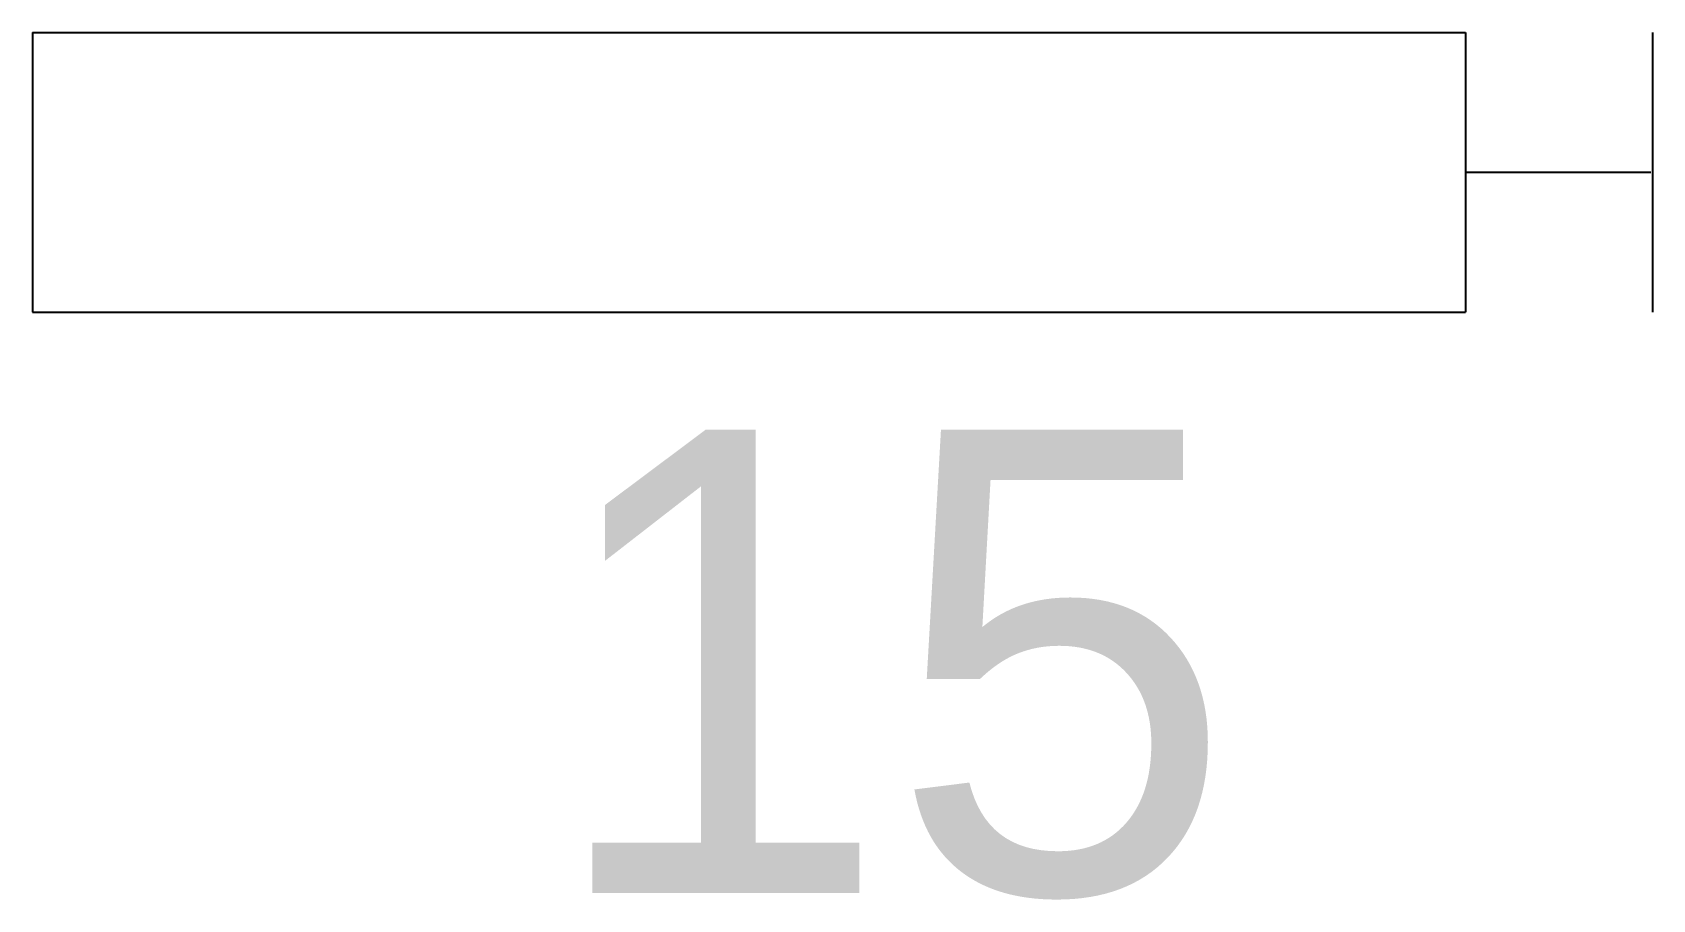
# Model space of a CAD drawing. Header units: metres. Extents: x -22561.7 to -22544.2, y -12643.4 to -12634.
import ezdxf

# ---------------------------------------------------------------- set-up
doc = ezdxf.new("R2010")
doc.units = ezdxf.units.M

msp = doc.modelspace()

# ---------------------------------------------------------------- linework, layer by layer
for p, q in [((-22561.73, -12633.99), (-22546.25, -12633.99)), ((-22561.73, -12633.99), (-22561.73, -12637.01)), ((-22546.25, -12633.99), (-22546.25, -12637.01)), ((-22544.23, -12633.99), (-22544.23, -12637.01)), ((-22546.25, -12635.5), (-22544.25, -12635.5)), ((-22561.73, -12637.01), (-22546.25, -12637.01))]:
    msp.add_line(p, q)

# ---------------------------------------------------------------- texts
msp.add_text('15', height=5).set_placement((-22556.19, -12643.28))

doc.saveas('drawing.dxf')
